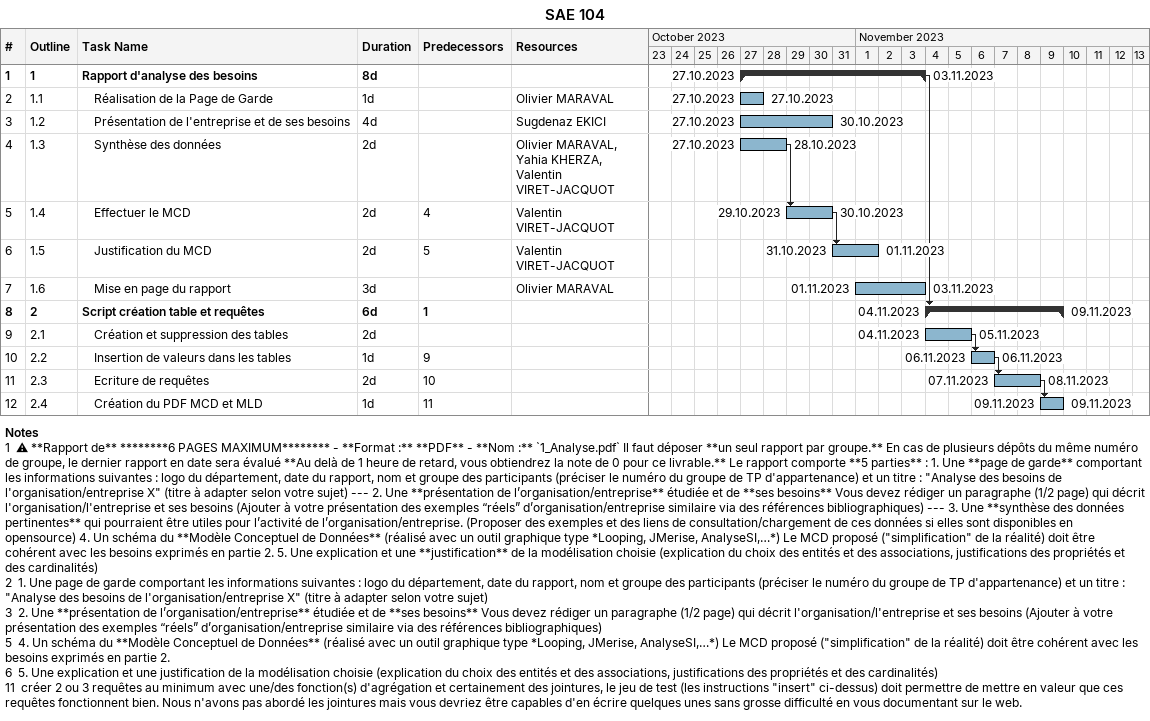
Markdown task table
SAE 104

| ID | WBS | Task | Duration | Start | Finish | Predecessors | Resources |
|---|---|---|---|---|---|---|---|
| 1 | 1 | **Rapport d'analyse des besoins** | 8d | 2023-10-27 | 2023-11-03 |  |  |
| 2 | 1.1 | Réalisation de la Page de Garde | 1d | 2023-10-27 | 2023-10-27 |  | Olivier MARAVAL |
| 3 | 1.2 | Présentation de l'entreprise et de ses besoins | 4d | 2023-10-27 | 2023-10-30 |  | Sugdenaz EKICI |
| 4 | 1.3 | Synthèse des données | 2d | 2023-10-27 | 2023-10-28 |  | Olivier MARAVAL, Yahia KHERZA, Valentin VIRET-JACQUOT |
| 5 | 1.4 | Effectuer le MCD | 2d | 2023-10-29 | 2023-10-30 | 4 | Valentin VIRET-JACQUOT |
| 6 | 1.5 | Justification du MCD | 2d | 2023-10-31 | 2023-11-01 | 5 | Valentin VIRET-JACQUOT |
| 7 | 1.6 | Mise en page du rapport | 3d | 2023-11-01 | 2023-11-03 |  | Olivier MARAVAL |
| 8 | 2 | **Script création table et requêtes** | 6d | 2023-11-04 | 2023-11-09 | 1 |  |
| 9 | 2.1 | Création et suppression des tables | 2d | 2023-11-04 | 2023-11-05 |  |  |
| 10 | 2.2 | Insertion de valeurs dans les tables | 1d | 2023-11-06 | 2023-11-06 | 9 |  |
| 11 | 2.3 | Ecriture de requêtes | 2d | 2023-11-07 | 2023-11-08 | 10 |  |
| 12 | 2.4 | Création du PDF MCD et MLD | 1d | 2023-11-09 | 2023-11-09 | 11 |  |

Notes
- 1: ⚠ **Rapport de** ********6 PAGES MAXIMUM******** - **Format :** **PDF** - **Nom :** `1_Analyse.pdf` Il faut déposer **un seul rapport par groupe.** En cas de plusieurs dépôts du même numéro de groupe, le dernier rapport en date sera évalué **Au delà de 1 heure de retard, vous obtiendrez la note de 0 pour ce livrable.** Le rapport comporte **5 parties** : 1. Une **page de garde** comportant les informations suivantes : logo du département, date du rapport, nom et groupe des participants (préciser le numéro du groupe de TP d'appartenance) et un titre : "Analyse des besoins de l'organisation/entreprise X" (titre à adapter selon votre sujet) --- 2. Une **présentation de l’organisation/entreprise** étudiée et de **ses besoins** Vous devez rédiger un paragraphe (1/2 page) qui décrit l'organisation/l'entreprise et ses besoins (Ajouter à votre présentation des exemples “réels” d’organisation/entreprise similaire via des références bibliographiques) --- 3. Une **synthèse des données pertinentes** qui pourraient être utiles pour l’activité de l’organisation/entreprise. (Proposer des exemples et des liens de consultation/chargement de ces données si elles sont disponibles en opensource) 4. Un schéma du **Modèle Conceptuel de Données** (réalisé avec un outil graphique type *Looping, JMerise, AnalyseSI,…*) Le MCD proposé ("simplification" de la réalité) doit être cohérent avec les besoins exprimés en partie 2. 5. Une explication et une **justification** de la modélisation choisie (explication du choix des entités et des associations, justifications des propriétés et des cardinalités)
- 2: 1. Une page de garde comportant les informations suivantes : logo du département, date du rapport, nom et groupe des participants (préciser le numéro du groupe de TP d'appartenance) et un titre : "Analyse des besoins de l'organisation/entreprise X" (titre à adapter selon votre sujet)
- 3: 2. Une **présentation de l’organisation/entreprise** étudiée et de **ses besoins** Vous devez rédiger un paragraphe (1/2 page) qui décrit l'organisation/l'entreprise et ses besoins (Ajouter à votre présentation des exemples “réels” d’organisation/entreprise similaire via des références bibliographiques)
- 5: 4. Un schéma du **Modèle Conceptuel de Données** (réalisé avec un outil graphique type *Looping, JMerise, AnalyseSI,…*) Le MCD proposé ("simplification" de la réalité) doit être cohérent avec les besoins exprimés en partie 2.
- 6: 5. Une explication et une justification de la modélisation choisie (explication du choix des entités et des associations, justifications des propriétés et des cardinalités)
- 11: créer 2 ou 3 requêtes au minimum avec une/des fonction(s) d'agrégation et certainement des jointures, le jeu de test (les instructions "insert" ci-dessus) doit permettre de mettre en valeur que ces requêtes fonctionnent bien. Nous n'avons pas abordé les jointures mais vous devriez être capables d'en écrire quelques unes sans grosse difficulté en vous documentant sur le web.
